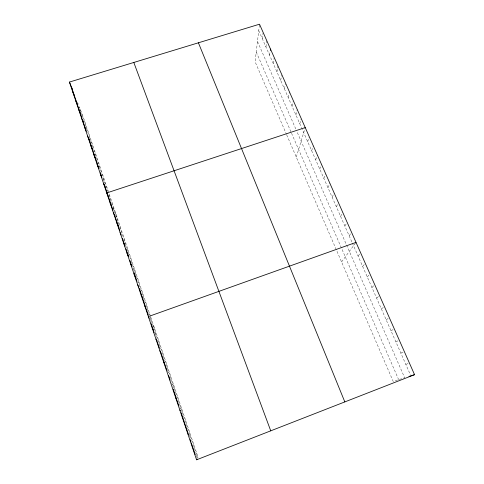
<?xml version="1.0" encoding="UTF-8"?>
<svg xmlns="http://www.w3.org/2000/svg" width="484" height="484" viewBox="0 0 484 484"><rect width="100%" height="100%" fill="white"/><g stroke="black" fill="none" stroke-linecap="round" stroke-linejoin="round"><path stroke-width="0.36" stroke-dasharray="2.42 1.81" d="M259.412 24.914L255.098 61.752L286.51 134.467M262.322 38.732L263.042 33.124M265.928 46.918L266.799 40.71M269.57 55.17L270.29 50.427M273.236 63.495L274.119 58.171M276.933 71.886L277.991 66.005M280.659 80.35L281.646 75.298M284.423 88.881L285.463 83.932M288.21 97.49L289.468 91.948M292.034 106.165L293.195 101.422M295.893 114.92L297.285 109.614M299.784 123.747L301.06 119.209M296.287 157.1L305.235 127.588M307.661 141.624L309.034 137.395M311.648 150.681L313.329 145.878M315.677 159.817L317.431 155.146M319.736 169.031L321.564 164.493M323.832 178.324L325.738 173.925M327.958 187.701L329.949 183.442M332.127 197.157L334.196 193.043M336.332 206.704L338.479 202.736M340.579 216.33L342.805 212.506M344.856 226.046L347.173 222.374M349.176 235.847L351.578 232.332M341.565 261.911L355.607 242.938M358.063 256.024L360.647 252.823M362.637 266.406L365.311 263.375M367.253 276.884L370.024 274.023M371.918 287.46L374.779 284.774M376.625 298.138L379.583 295.633M381.374 308.919L384.435 306.596M386.165 319.803L389.33 317.661M391.011 330.796L394.279 328.842M395.9 341.892L399.27 340.131M400.837 353.096L404.315 351.529M405.822 364.41L409.41 363.048M401.605 378.73L393.171 381.368L286.806 135.145M403.432 378.155L404.654 377.774L296.734 131.158M153.192 325.962L154.856 329.205M258.746 30.607L352.08 242.442M352.37 243.101L410.559 375.161M257.476 41.442L296.444 130.492M256.236 52.012L291.259 132.58M291.537 133.227L398.653 379.656M113.244 208.211L117.031 217.122M77.458 102.233L78.251 104.223M150.621 316.651L82.74 115.531L79.303 106.873L82.098 115.162M150.857 317.347L198.15 457.459L197.744 458.058L150.258 317.25M82.328 115.858L90.617 140.421M90.853 141.134L93.503 148.975M93.727 149.641L107.829 191.464M108.991 194.907L126.881 247.935M127.104 248.613L149.804 315.913M102.88 178.523L104.302 182.746M133.046 268.039L134.001 270.871M134.237 271.578L134.721 273M137.601 281.561L138.055 282.904M149.973 318.278L151.371 322.423M155.001 333.186L156.374 337.263M167.506 370.302L168.45 373.097M171.766 382.941L172.715 385.76M172.957 386.468L173.429 387.878M179.794 406.766L181.391 411.503M189.268 434.874L190.206 437.663M196.117 455.19L197.067 458.009"/><path stroke-width="0.73" d="M270.29 50.427L270.502 49.072M196.571 459.8L414.552 374.676L259.497 24.2L69.448 82.062L196.571 459.8L197.079 459.05M192.323 447.18L192.674 447.01L195.221 454.579M356.024 242.375L148.37 316.578L149.211 318.218M305.235 127.588L106.758 192.934L108.525 197.097M408.968 376.425L414.552 374.676M188.119 434.686L188.548 434.759L184.464 422.629M179.842 410.093L180.423 410.62M175.765 397.987L176.418 398.737L173.157 389.045M163.786 362.395L164.36 363.321M159.877 350.767L160.494 351.832M155.999 339.26L156.998 341.051L156.29 338.951M152.17 327.862L153.222 329.852L151.123 323.614M144.722 305.737L145.902 308.096L142.344 297.539M141.104 294.992L142.036 296.904M137.523 284.356L138.823 287.072M133.977 273.811L135.332 276.703L134.177 273.279M130.462 263.375L131.872 266.436L129.815 260.325M126.983 253.029L128.448 256.254L125.955 248.861M123.535 242.78L125.047 246.168L122.404 238.322M120.117 232.629L121.163 234.994M116.729 222.567L118.35 226.276L115.283 217.159M113.377 212.603L115.047 216.463L114.345 214.376M110.056 202.723L111.483 206.069M103.497 183.236L105.306 187.544L104.169 184.162M100.261 173.629L101.852 177.44L100.315 172.709M97.054 164.1L98.96 168.686L95.826 159.381M93.878 154.662L95.548 158.71M90.732 145.303L92.722 150.161L88.469 137.535M198.41 42.798L344.82 401.908M87.61 136.028L89.643 141.019M84.512 126.838L86.333 131.315M81.445 117.727L83.569 122.972L82.873 120.915M78.408 108.694L80.568 114.061L77.821 105.911M75.395 99.74L77.591 105.234L71.723 87.792M72.406 90.859L74.645 96.473M69.448 82.062L72.279 89.189M133.814 62.466L270.744 430.833M80.798 114.75L81.487 116.801M83.799 123.662L85.892 129.881M92.958 150.869L95.59 158.673M105.536 188.222L111.538 206.045M111.774 206.735L112.941 210.207M118.586 226.984L119.778 230.517M135.562 277.399L136.724 280.853M139.289 288.47L142.108 296.837M146.138 308.81L148.292 315.205M153.458 330.554L154.166 332.653M157.233 341.758L159.375 348.117M160.803 352.358L164.409 363.067M164.651 363.78L166.708 369.891M168.535 375.318L170.15 380.115M176.654 399.433L178.771 405.725M181.137 412.743L184.229 421.921M190.151 439.526L190.841 441.565M191.301 442.927L192.444 446.333"/></g></svg>
